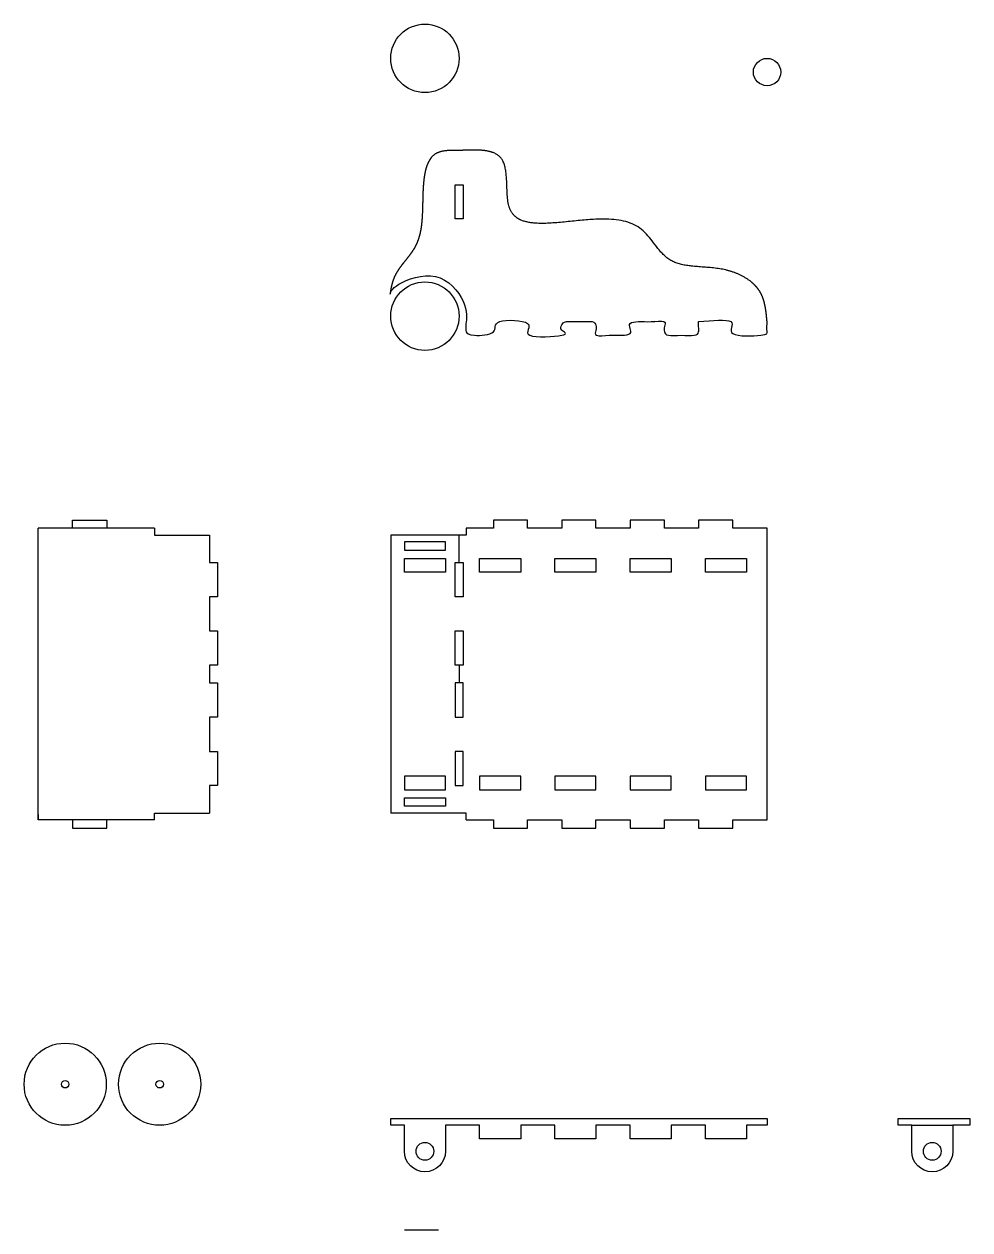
# Model space of a CAD drawing. Header units: millimetres. Extents: x 8910 to 15010, y 1889 to 3651.
# Drawn here: x 8910 to 10293, y 1889 to 3651 of the extents above; entities outside this region: 2.
import ezdxf

# ---------------------------------------------------------------- set-up
doc = ezdxf.new("R2010")
doc.units = ezdxf.units.MM

msp = doc.modelspace()

# ---------------------------------------------------------------- linework, layer by layer
for p, q in [((8981.1, 2914.5), (8981.1, 2926.5)), ((8981.1, 2926.5), (9031.1, 2926.5)), ((9031.1, 2926.5), (9031.1, 2914.5)), ((8931.1, 2906.5), (8931.1, 2914.5)), ((9101.1, 2914.5), (8931.1, 2914.5)), ((9101.1, 2914.5), (9101.1, 2904.5)), ((9556.2, 2914.5), (9556.2, 2904.5)), ((9101.1, 2904.5), (9181.1, 2904.5)), ((9556.2, 2904.5), (9446.1, 2904.5)), ((9546.1, 2864.5), (9546.1, 2904.5)), ((9546.1, 2714.5), (9546.1, 2688.5)), ((8931.1, 2496.5), (8931.1, 2488.5)), ((8981.1, 2488.5), (8981.1, 2476.5)), ((9031.1, 2476.5), (9031.1, 2488.5)), ((9101.1, 2488.5), (9101.1, 2498.5)), ((9101.1, 2498.5), (9181.1, 2498.5)), ((9556.2, 2498.5), (9446.1, 2498.5)), ((9556.2, 2488.5), (9556.2, 2498.5)), ((8981.1, 2476.5), (9031.1, 2476.5)), ((9466.1, 1889.5), (9516.1, 1889.5))]:
    msp.add_line(p, q)
for points in [[(9540.1, 3416.4), (9552.1, 3416.4), (9552.1, 3366.4), (9540.1, 3366.4)], [(9466.1, 2894.5), (9466.1, 2882.5), (9526.1, 2882.5), (9526.1, 2894.5), (9496.1, 2894.5)], [(9526.1, 2870.5), (9526.1, 2850.5), (9466.1, 2850.5), (9466.1, 2870.5)], [(9552.1, 2864.5), (9552.1, 2814.5), (9540.1, 2814.5), (9540.1, 2864.5), (9546.1, 2864.5)], [(9636.1, 2870.5), (9636.1, 2850.5), (9576.1, 2850.5), (9576.1, 2870.5)], [(9746.1, 2870.5), (9746.1, 2850.5), (9686.1, 2850.5), (9686.1, 2870.5)], [(9856.1, 2870.5), (9856.1, 2850.5), (9796.1, 2850.5), (9796.1, 2870.5)], [(9966.1, 2870.5), (9966.1, 2850.5), (9906.1, 2850.5), (9906.1, 2870.5)], [(9552.1, 2764.5), (9552.1, 2714.5), (9540.1, 2714.5), (9540.1, 2764.5), (9546.1, 2764.5)], [(9552.1, 2638.5), (9552.1, 2688.5), (9540.1, 2688.5), (9540.1, 2638.5), (9546.1, 2638.5)], [(9552.1, 2538.5), (9552.1, 2588.5), (9540.1, 2588.5), (9540.1, 2538.5), (9546.1, 2538.5)], [(9526.1, 2532.5), (9526.1, 2552.5), (9466.1, 2552.5), (9466.1, 2532.5)], [(9636.1, 2532.5), (9636.1, 2552.5), (9576.1, 2552.5), (9576.1, 2532.5)], [(9746.1, 2532.5), (9746.1, 2552.5), (9686.1, 2552.5), (9686.1, 2532.5)], [(9856.1, 2532.5), (9856.1, 2552.5), (9796.1, 2552.5), (9796.1, 2532.5)], [(9966.1, 2532.5), (9966.1, 2552.5), (9906.1, 2552.5), (9906.1, 2532.5)], [(9466.1, 2508.5), (9466.1, 2520.5), (9526.1, 2520.5), (9526.1, 2508.5), (9496.1, 2508.5)]]:
    msp.add_lwpolyline(points, close=True)
for points in [[(9556.2, 2488.5), (9596.1, 2488.5), (9596.1, 2476.5), (9646.1, 2476.5), (9646.1, 2488.5), (9696.1, 2488.5), (9696.1, 2476.5), (9746.1, 2476.5), (9746.1, 2488.5), (9796.1, 2488.5), (9796.1, 2476.5), (9846.1, 2476.5), (9846.1, 2488.5), (9896.1, 2488.5), (9896.1, 2476.5), (9946.1, 2476.5), (9946.1, 2488.5), (9996.1, 2488.5), (9996.1, 2914.5), (9946.1, 2914.5), (9946.1, 2926.5), (9896.1, 2926.5), (9896.1, 2914.5), (9846.1, 2914.5), (9846.1, 2926.5), (9796.1, 2926.5), (9796.1, 2914.5), (9746.1, 2914.5), (9746.1, 2926.5), (9696.1, 2926.5), (9696.1, 2914.5), (9646.1, 2914.5), (9646.1, 2926.5), (9596.1, 2926.5), (9596.1, 2914.5), (9556.2, 2914.5)], [(9101.1, 2488.5), (8931.1, 2488.5), (8931.1, 2906.5)], [(9181.1, 2904.5), (9181.1, 2864.5), (9193.1, 2864.5), (9193.1, 2814.5), (9181.1, 2814.5), (9181.1, 2764.5), (9193.1, 2764.5), (9193.1, 2714.5), (9181.1, 2714.5), (9181.1, 2688.5), (9193.1, 2688.5), (9193.1, 2638.5), (9181.1, 2638.5), (9181.1, 2588.5), (9193.1, 2588.5), (9193.1, 2538.5), (9181.1, 2538.5), (9181.1, 2498.5)], [(9446.1, 2904.5), (9446.1, 2498.5)]]:
    msp.add_lwpolyline(points)
for points in [[(9966.1, 2022.3), (9906.1, 2022.3), (9906.1, 2042.3), (9856.1, 2042.3), (9856.1, 2022.3), (9796.1, 2022.3), (9796.1, 2042.3), (9746.1, 2042.3), (9746.1, 2022.3), (9686.1, 2022.3), (9686.1, 2042.3), (9636.1, 2042.3), (9636.1, 2022.3), (9576.1, 2022.3), (9576.1, 2042.3), (9526.1, 2042.3), (9526.1, 2022.3), (9526.1, 2014.3), (9526.1, 2004.3, -1), (9466.1, 2004.3), (9466.1, 2014.3), (9466.1, 2022.3), (9466.1, 2042.3), (9446.1, 2042.3), (9446.1, 2052.3), (9996.1, 2052.3), (9996.1, 2042.3), (9966.1, 2042.3)], [(10267.5, 2004.3, -1), (10207.5, 2004.3), (10207.5, 2014.3), (10207.5, 2022.3), (10207.5, 2042.3), (10187.5, 2042.3), (10187.5, 2052.3), (10292.5, 2052.3), (10292.5, 2042.3), (10267.5, 2042.3), (10267.5, 2022.3)], [(10207.5, 2014.3), (10207.5, 2022.3), (10207.5, 2042.3), (10267.5, 2042.3), (10267.5, 2022.3), (10267.5, 2004.3, -1), (10207.5, 2004.3)]]:
    msp.add_lwpolyline(points, format="xyb", close=True)
for centre, radius in [((9496.1, 3601), 50), ((14489.7, 3601), 50), ((9996.1, 3581), 20), ((14989.7, 3581), 20), ((9496.1, 3224.4), 50), ((8970.4, 2102.3), 60), ((9108.5, 2102.3), 60), ((8970.4, 2102.3), 5.5), ((9108.5, 2102.3), 5.5), ((9496.1, 2004.3), 13), ((10237.5, 2004.3), 13)]:
    msp.add_circle(centre, radius)
msp.add_rational_spline([(9896.1, 3216.4), (9896.1, 3209.7), (9896.1, 3203.1), (9896.1, 3196.4), (9879.4, 3196.4), (9862.8, 3196.4), (9846.1, 3196.4), (9846.1, 3203.1), (9846.1, 3209.7), (9846.1, 3216.4), (9829.4, 3216.4), (9812.8, 3216.4), (9796.1, 3216.4), (9796.1, 3209.7), (9796.1, 3203.1), (9796.1, 3196.4), (9779.4, 3196.4), (9762.8, 3196.4), (9746.1, 3196.4), (9746.1, 3203.1), (9746.1, 3209.7), (9746.1, 3216.4), (9729.4, 3216.4), (9712.8, 3216.4), (9696.1, 3216.4), (9696.1, 3209.7), (9696.1, 3203.1), (9696.1, 3196.4), (9679.4, 3196.4), (9662.8, 3196.4), (9646.1, 3196.4), (9646.1, 3203.1), (9646.1, 3209.7), (9646.1, 3216.4), (9629.4, 3216.4), (9612.8, 3216.4), (9596.1, 3216.4), (9596.1, 3209.7), (9596.1, 3203.1), (9596.1, 3196.4), (9582.8, 3196.4), (9569.5, 3196.4), (9556.2, 3196.4), (9556.2, 3199.1), (9556.2, 3201.7), (9556.2, 3204.4), (9556.2, 3204.4), (9556.1, 3204.4), (9556.1, 3204.4), (9556.1, 3204.4), (9556.1, 3204.5), (9556.1, 3204.5), (9556.1, 3211.1), (9556.1, 3217.8), (9556.1, 3224.4), (9556.1, 3252.1), (9539.4, 3274.3), (9512.8, 3282), (9486.2, 3289.8), (9460.2, 3279.9), (9445.4, 3256.5), (9446.3, 3266.4), (9452, 3291.1), (9489, 3325.1), (9494.3, 3386.4), (9492, 3467.4), (9534.3, 3466.6), (9546.1, 3466.4), (9571.4, 3467.6), (9626.6, 3470.1), (9592.6, 3306.7), (9796.2, 3409.9), (9849.4, 3289.9), (9927, 3302.5), (9991.1, 3269), (9994.7, 3231.5), (9996.1, 3216.4), (9996.1, 3212.4), (9996.1, 3208.4), (9996.1, 3204.4), (9996.1, 3201.7), (9996.1, 3199.1), (9996.1, 3196.4), (9979.4, 3196.4), (9962.8, 3196.4), (9946.1, 3196.4), (9946.1, 3203.1), (9946.1, 3209.7), (9946.1, 3216.4), (9929.4, 3216.4), (9912.8, 3216.4), (9896.1, 3216.4)], [1, 1, 1, 1, 1, 1, 1, 1, 1, 1, 1, 1, 1, 1, 1, 1, 1, 1, 1, 1, 1, 1, 1, 1, 1, 1, 1, 1, 1, 1, 1, 1, 1, 1, 1, 1, 1, 1, 1, 1, 1, 1, 1, 1, 1, 1, 1, 1, 1, 1, 1, 1, 1, 1, 1, 0.86633581025, 0.86633581025, 1, 0.86633581025, 0.86633581025, 1, 1, 1, 1, 1, 1, 1, 1, 1, 1, 1, 1, 1, 1, 1, 1, 1, 1, 1, 1, 1, 1, 1, 1, 1, 1, 1, 1, 1, 1, 1, 1], degree=3, knots=[0, 0, 0, 0, 1, 1, 1, 2, 2, 2, 3, 3, 3, 4, 4, 4, 5, 5, 5, 6, 6, 6, 7, 7, 7, 8, 8, 8, 9, 9, 9, 10, 10, 10, 11, 11, 11, 12, 12, 12, 13, 13, 13, 14, 14, 14, 15, 15, 15, 16, 16, 16, 17, 17, 17, 17.995767, 17.995767, 17.995767, 19.284422, 19.284422, 19.284422, 20.573078, 20.573078, 20.573078, 50.332464, 98.385474, 158.391407, 241.602008, 273.752756, 273.752756, 273.752756, 336.099609, 409.831822, 602.920106, 663.637438, 745.18604, 809.557917, 852.984867, 852.984867, 852.984867, 853.984867, 853.984867, 853.984867, 854.984867, 854.984867, 854.984867, 855.984867, 855.984867, 855.984867, 856.984867, 856.984867, 856.984867, 857.984867, 857.984867, 857.984867, 857.984867])

doc.saveas('drawing.dxf')
